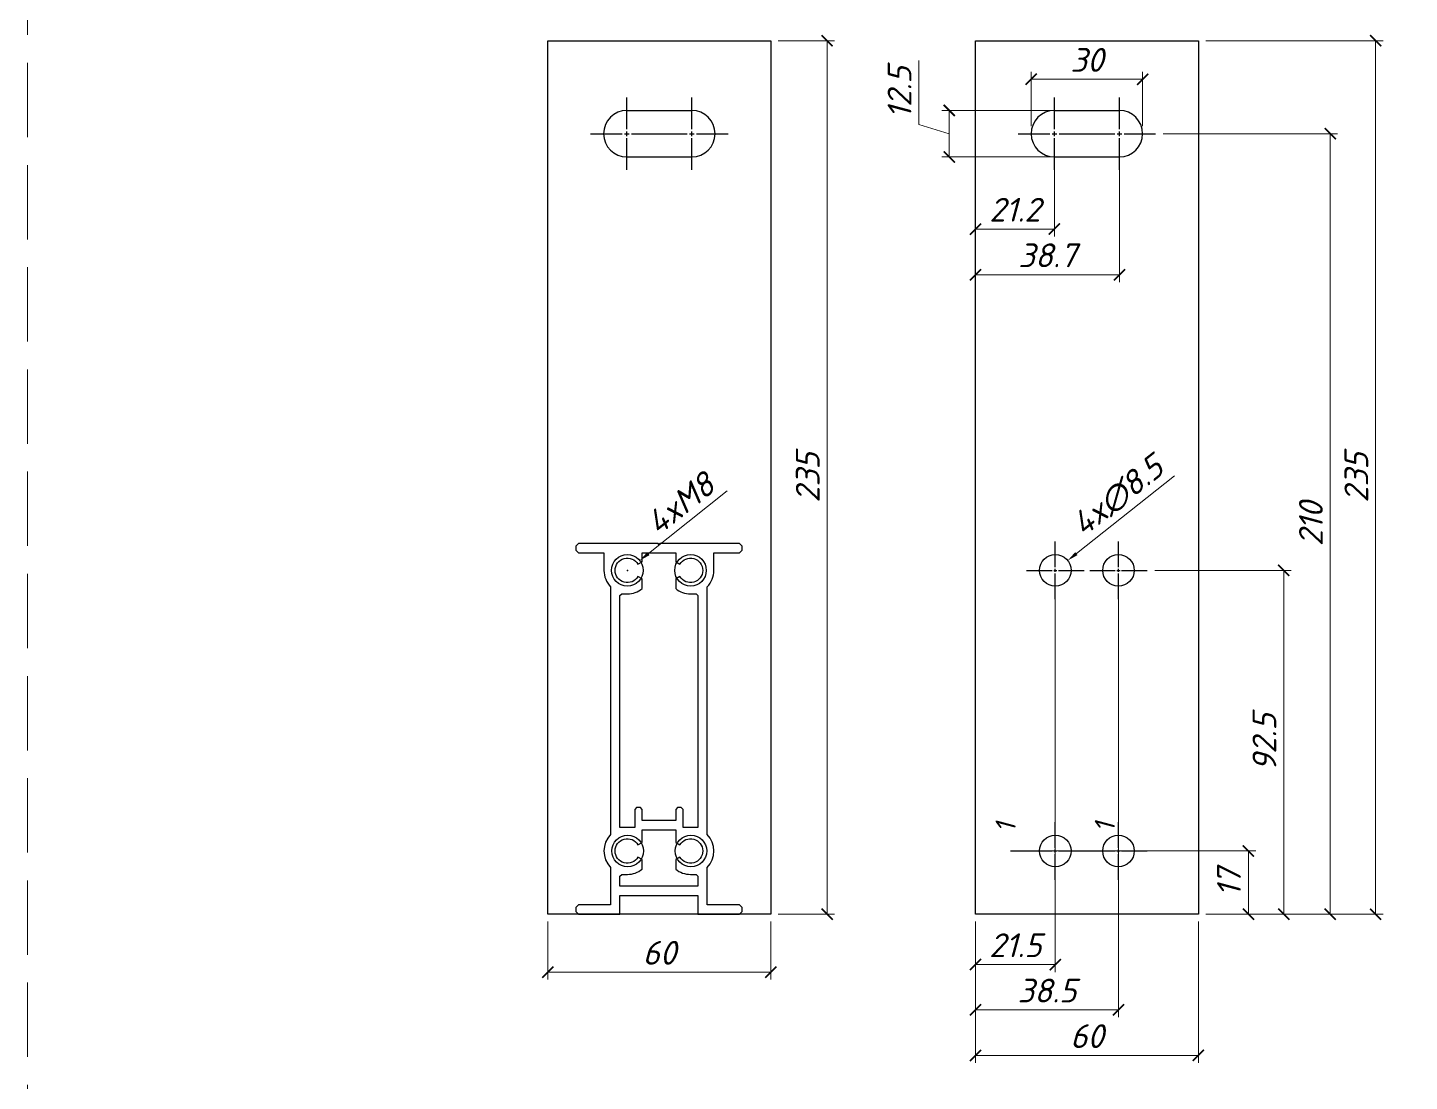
# Model space of a CAD drawing. Header units: millimetres. Extents: x -29692 to 34729, y -8412 to 43293.
# Drawn here: x -11384.3 to -11012.4, y -5376.3 to -5092.7 of the extents above; entities that cross this region are included whole.
import ezdxf
from ezdxf.enums import TextEntityAlignment as Align

# ---------------------------------------------------------------- set-up
doc = ezdxf.new("R2010")
doc.units = ezdxf.units.MM
for name, pattern in [('ACAD_ISO03W100', [30, 12, -18]), ('BROKEN_2', [17.7, 12.5, -2.5, 0.2, -2.5]), ('CENTER2', [28.575, 19.05, -3.175, 3.175, -3.175]), ('CONTINU', [0]), ('JIS_02_4.0', [5.5, 4, -1.5])]:
    doc.linetypes.add(name, pattern=pattern)
doc.layers.get('Defpoints').update_dxf_attribs({"color": 4, "lineweight": 35})
doc.layers.add('_0_003_Размеры', color=132, linetype='Continuous', lineweight=0)
doc.layers.add('_0_004_Текст_01', color=7, linetype='Continuous', lineweight=18)
doc.layers.add('_0_007_Кронштейны_01', color=30, linetype='Continuous')
doc.layers.add('_0_023 _Линия_04', color=96, linetype='JIS_02_4.0', lineweight=9, plot=False)
doc.styles.add('2.5_AM_mm_ISOCPEUR_a', font='isocpeui.ttf', dxfattribs={"height": 2.5})
doc.styles.add('_DZ_3.2', font='isocpeui.ttf', dxfattribs={"height": 3.2})
doc.dimstyles.new('_DZ_3.2', dxfattribs={"dimscale": 0, "dimtxt": 3.2, "dimasz": 1.5, "dimexe": 1, "dimexo": 1, "dimgap": 1, "dimtad": 1, "dimdec": 0, "dimzin": 1, "dimdsep": 46, "dimtxsty": '_DZ_3.2', "dimblk": 'ARCHTICK', "dimcen": 0.09, "dimclrd": 256, "dimclre": 256, "dimclrt": 256, "dimadec": 0, "dimazin": 0, "dimtfac": 1, "dimtdec": 0, "dimtofl": 0, "dimtmove": 1, "dimatfit": 2, "dimfxl": 1, "dimtfill": 1, "dimtfillclr": 256, "dimtolj": 1, "dimlwd": 9, "dimlwe": 5, "dimarcsym": 0})

# ---------------------------------------------------------------- blocks, each defined once
blk = doc.blocks.new('_ArchTick')
at = {"color": 0, "linetype": 'ByBlock', "const_width": 0.15}
blk.add_lwpolyline([(-0.5, -0.5), (0.5, 0.5)], dxfattribs=at)
blk = doc.blocks.new('*D549')
at = {"layer": '_0_003_Размеры', "linetype": 'CONTINU', "lineweight": 5, "transparency": 16777216}
blk.add_line((-11107.67, -5240.78), (-11107.67, -5346.84), dxfattribs=at)
at = {"layer": '_0_003_Размеры', "linetype": 'Continuous', "lineweight": 5, "transparency": 16777216}
blk.add_line((-11129.17, -5333.28), (-11129.17, -5346.84), dxfattribs=at)
at = {"layer": '_0_003_Размеры', "linetype": 'Continuous', "lineweight": 9, "transparency": 16777216}
blk.add_line((-11129.17, -5344.84), (-11107.67, -5344.84), dxfattribs=at)
at = {"layer": 'Defpoints', "color": 0, "transparency": 16777216}
for p in [(-11107.67, -5238.78), (-11129.17, -5331.28), (-11107.67, -5344.84)]:
    blk.add_point(p, dxfattribs=at)
at = {"layer": '_0_003_Размеры', "lineweight": 9, "transparency": 16777216, "xscale": 3, "yscale": 3, "zscale": 3, "rotation": 180}
blk.add_blockref('_ArchTick', (-11129.17, -5344.84), dxfattribs=at)
at = {"layer": '_0_003_Размеры', "lineweight": 9, "transparency": 16777216, "xscale": 3, "yscale": 3, "zscale": 3}
blk.add_blockref('_ArchTick', (-11107.67, -5344.84), dxfattribs=at)
at = {"layer": '_0_003_Размеры', "transparency": 16777216, "insert": (-11118.42, -5339.64), "char_height": 6.4, "attachment_point": 5, "style": '_DZ_3.2', "bg_fill": 3, "box_fill_scale": 1.1, "bg_fill_color": 256, "bg_fill_true_color": 13158600, "bg_fill_transparency": 0}
blk.add_mtext('\\A1;21.5', dxfattribs=at)
blk = doc.blocks.new('*D550')
at = {"layer": '_0_003_Размеры', "linetype": 'CONTINU', "lineweight": 5, "transparency": 16777216}
blk.add_line((-11090.67, -5240.78), (-11090.67, -5359.03), dxfattribs=at)
at = {"layer": '_0_003_Размеры', "linetype": 'Continuous', "lineweight": 5, "transparency": 16777216}
blk.add_line((-11129.17, -5333.28), (-11129.17, -5359.03), dxfattribs=at)
at = {"layer": '_0_003_Размеры', "linetype": 'Continuous', "lineweight": 9, "transparency": 16777216}
blk.add_line((-11129.17, -5357.03), (-11090.67, -5357.03), dxfattribs=at)
at = {"layer": 'Defpoints', "color": 0, "transparency": 16777216}
for p in [(-11090.67, -5238.78), (-11129.17, -5331.28), (-11090.67, -5357.03)]:
    blk.add_point(p, dxfattribs=at)
at = {"layer": '_0_003_Размеры', "lineweight": 9, "transparency": 16777216, "xscale": 3, "yscale": 3, "zscale": 3, "rotation": 180}
blk.add_blockref('_ArchTick', (-11129.17, -5357.03), dxfattribs=at)
at = {"layer": '_0_003_Размеры', "lineweight": 9, "transparency": 16777216, "xscale": 3, "yscale": 3, "zscale": 3}
blk.add_blockref('_ArchTick', (-11090.67, -5357.03), dxfattribs=at)
at = {"layer": '_0_003_Размеры', "transparency": 16777216, "insert": (-11109.92, -5351.83), "char_height": 6.4, "attachment_point": 5, "style": '_DZ_3.2', "bg_fill": 3, "box_fill_scale": 1.1, "bg_fill_color": 256, "bg_fill_true_color": 13158600, "bg_fill_transparency": 0}
blk.add_mtext('\\A1;38.5', dxfattribs=at)
blk = doc.blocks.new('*D551')
at = {"layer": '_0_003_Размеры', "linetype": 'Continuous', "lineweight": 5, "transparency": 16777216}
blk.add_line((-11129.17, -5333.28), (-11129.17, -5371.29), dxfattribs=at)
at = {"layer": '_0_003_Размеры', "linetype": 'CONTINU', "lineweight": 5, "transparency": 16777216}
blk.add_line((-11069.17, -5333.28), (-11069.17, -5371.29), dxfattribs=at)
at = {"layer": '_0_003_Размеры', "linetype": 'Continuous', "lineweight": 9, "transparency": 16777216}
blk.add_line((-11129.17, -5369.29), (-11069.17, -5369.29), dxfattribs=at)
at = {"layer": 'Defpoints', "color": 0, "transparency": 16777216}
for p in [(-11129.17, -5331.28), (-11069.17, -5331.28), (-11069.17, -5369.29)]:
    blk.add_point(p, dxfattribs=at)
at = {"layer": '_0_003_Размеры', "lineweight": 9, "transparency": 16777216, "xscale": 3, "yscale": 3, "zscale": 3, "rotation": 180}
blk.add_blockref('_ArchTick', (-11129.17, -5369.29), dxfattribs=at)
at = {"layer": '_0_003_Размеры', "lineweight": 9, "transparency": 16777216, "xscale": 3, "yscale": 3, "zscale": 3}
blk.add_blockref('_ArchTick', (-11069.17, -5369.29), dxfattribs=at)
at = {"layer": '_0_003_Размеры', "transparency": 16777216, "insert": (-11099.17, -5364.09), "char_height": 6.4, "attachment_point": 5, "style": '_DZ_3.2', "bg_fill": 3, "box_fill_scale": 1.1, "bg_fill_color": 256, "bg_fill_true_color": 13158600, "bg_fill_transparency": 0}
blk.add_mtext('\\A1;60', dxfattribs=at)
blk = doc.blocks.new('*D552')
at = {"layer": '_0_003_Размеры', "linetype": 'Continuous', "lineweight": 5, "transparency": 16777216}
blk.add_line((-11114.17, -5119.28), (-11114.17, -5104.63), dxfattribs=at)
at = {"layer": '_0_003_Размеры', "linetype": 'Continuous', "lineweight": 9, "transparency": 16777216}
blk.add_line((-11114.17, -5106.63), (-11084.17, -5106.63), dxfattribs=at)
at = {"layer": '_0_003_Размеры', "linetype": 'CONTINU', "lineweight": 5, "transparency": 16777216}
blk.add_line((-11084.17, -5119.28), (-11084.17, -5104.63), dxfattribs=at)
at = {"layer": 'Defpoints', "color": 0, "transparency": 16777216}
for p in [(-11084.17, -5106.63), (-11114.17, -5121.28), (-11084.17, -5121.28)]:
    blk.add_point(p, dxfattribs=at)
at = {"layer": '_0_003_Размеры', "lineweight": 9, "transparency": 16777216, "xscale": 3, "yscale": 3, "zscale": 3, "rotation": 180}
blk.add_blockref('_ArchTick', (-11114.17, -5106.63), dxfattribs=at)
at = {"layer": '_0_003_Размеры', "lineweight": 9, "transparency": 16777216, "xscale": 3, "yscale": 3, "zscale": 3}
blk.add_blockref('_ArchTick', (-11084.17, -5106.63), dxfattribs=at)
at = {"layer": '_0_003_Размеры', "transparency": 16777216, "insert": (-11099.17, -5101.43), "char_height": 6.4, "attachment_point": 5, "style": '_DZ_3.2', "bg_fill": 3, "box_fill_scale": 1.1, "bg_fill_color": 256, "bg_fill_true_color": 13158600, "bg_fill_transparency": 0}
blk.add_mtext('\\A1;30', dxfattribs=at)
blk = doc.blocks.new('*D553')
at = {"layer": '_0_003_Размеры', "linetype": 'Continuous', "lineweight": 9, "transparency": 16777216}
for p, q in [((-11144.41, -5118.82), (-11144.41, -5101.56)), ((-11136.21, -5127.53), (-11136.21, -5115.03)), ((-11136.21, -5121.28), (-11144.41, -5118.82))]:
    blk.add_line(p, q, dxfattribs=at)
at = {"layer": '_0_003_Размеры', "linetype": 'CONTINU', "lineweight": 5, "transparency": 16777216}
blk.add_line((-11095.69, -5115.03), (-11138.21, -5115.03), dxfattribs=at)
at = {"layer": '_0_003_Размеры', "linetype": 'Continuous', "lineweight": 5, "transparency": 16777216}
blk.add_line((-11095.69, -5127.53), (-11138.21, -5127.53), dxfattribs=at)
at = {"layer": 'Defpoints', "color": 0, "transparency": 16777216}
for p in [(-11136.21, -5115.03), (-11093.69, -5115.03), (-11093.69, -5127.53)]:
    blk.add_point(p, dxfattribs=at)
at = {"layer": '_0_003_Размеры', "lineweight": 9, "transparency": 16777216, "xscale": 3, "yscale": 3, "zscale": 3}
for p, rotation in [((-11136.21, -5115.03), 90), ((-11136.21, -5127.53), 270)]:
    blk.add_blockref('_ArchTick', p, dxfattribs=dict(at, rotation=rotation))
at = {"layer": '_0_003_Размеры', "transparency": 16777216, "insert": (-11149.61, -5110.19), "char_height": 6.4, "attachment_point": 5, "rotation": 90, "style": '_DZ_3.2', "bg_fill": 3, "box_fill_scale": 1.1, "bg_fill_color": 256, "bg_fill_true_color": 13158600, "bg_fill_transparency": 0}
blk.add_mtext('\\A1;12.5', dxfattribs=at)
blk = doc.blocks.new('*D554')
at = {"layer": '_0_003_Размеры', "linetype": 'CONTINU', "lineweight": 5, "transparency": 16777216}
blk.add_line((-11113.42, -5314.28), (-11053.68, -5314.28), dxfattribs=at)
at = {"layer": '_0_003_Размеры', "linetype": 'Continuous', "lineweight": 9, "transparency": 16777216}
blk.add_line((-11055.68, -5331.28), (-11055.68, -5314.28), dxfattribs=at)
at = {"layer": '_0_003_Размеры', "linetype": 'Continuous', "lineweight": 5, "transparency": 16777216}
blk.add_line((-11067.17, -5331.28), (-11053.68, -5331.28), dxfattribs=at)
at = {"layer": 'Defpoints', "color": 0, "transparency": 16777216}
for p in [(-11115.42, -5314.28), (-11055.68, -5314.28), (-11069.17, -5331.28)]:
    blk.add_point(p, dxfattribs=at)
at = {"layer": '_0_003_Размеры', "lineweight": 9, "transparency": 16777216, "xscale": 3, "yscale": 3, "zscale": 3}
for p, rotation in [((-11055.68, -5314.28), 90), ((-11055.68, -5331.28), 270)]:
    blk.add_blockref('_ArchTick', p, dxfattribs=dict(at, rotation=rotation))
at = {"layer": '_0_003_Размеры', "transparency": 16777216, "insert": (-11060.92, -5322.78), "char_height": 6.4, "attachment_point": 5, "rotation": 90, "style": '_DZ_3.2', "bg_fill": 3, "box_fill_scale": 1.1, "bg_fill_color": 256, "bg_fill_true_color": 13158600, "bg_fill_transparency": 0}
blk.add_mtext('\\A1;17', dxfattribs=at)
blk = doc.blocks.new('*D555')
at = {"layer": '_0_003_Размеры', "linetype": 'CONTINU', "lineweight": 5, "transparency": 16777216}
blk.add_line((-11080.92, -5238.78), (-11044.19, -5238.78), dxfattribs=at)
at = {"layer": '_0_003_Размеры', "linetype": 'Continuous', "lineweight": 9, "transparency": 16777216}
blk.add_line((-11046.19, -5331.28), (-11046.19, -5238.78), dxfattribs=at)
at = {"layer": '_0_003_Размеры', "linetype": 'Continuous', "lineweight": 5, "transparency": 16777216}
blk.add_line((-11067.17, -5331.28), (-11044.19, -5331.28), dxfattribs=at)
at = {"layer": 'Defpoints', "color": 0, "transparency": 16777216}
for p in [(-11082.92, -5238.78), (-11046.19, -5238.78), (-11069.17, -5331.28)]:
    blk.add_point(p, dxfattribs=at)
at = {"layer": '_0_003_Размеры', "lineweight": 9, "transparency": 16777216, "xscale": 3, "yscale": 3, "zscale": 3}
for p, rotation in [((-11046.19, -5238.78), 90), ((-11046.19, -5331.28), 270)]:
    blk.add_blockref('_ArchTick', p, dxfattribs=dict(at, rotation=rotation))
at = {"layer": '_0_003_Размеры', "transparency": 16777216, "insert": (-11051.39, -5285.03), "char_height": 6.4, "attachment_point": 5, "rotation": 90, "style": '_DZ_3.2', "bg_fill": 3, "box_fill_scale": 1.1, "bg_fill_color": 256, "bg_fill_true_color": 13158600, "bg_fill_transparency": 0}
blk.add_mtext('\\A1;92.5', dxfattribs=at)
blk = doc.blocks.new('*D556')
at = {"layer": '_0_003_Размеры', "linetype": 'CONTINU', "lineweight": 5, "transparency": 16777216}
blk.add_line((-11078.67, -5121.28), (-11031.67, -5121.28), dxfattribs=at)
at = {"layer": '_0_003_Размеры', "linetype": 'Continuous', "lineweight": 9, "transparency": 16777216}
blk.add_line((-11033.67, -5331.28), (-11033.67, -5121.28), dxfattribs=at)
at = {"layer": '_0_003_Размеры', "linetype": 'Continuous', "lineweight": 5, "transparency": 16777216}
blk.add_line((-11067.17, -5331.28), (-11031.67, -5331.28), dxfattribs=at)
at = {"layer": 'Defpoints', "color": 0, "transparency": 16777216}
for p in [(-11080.67, -5121.28), (-11033.67, -5121.28), (-11069.17, -5331.28)]:
    blk.add_point(p, dxfattribs=at)
at = {"layer": '_0_003_Размеры', "lineweight": 9, "transparency": 16777216, "xscale": 3, "yscale": 3, "zscale": 3}
for p, rotation in [((-11033.67, -5121.28), 90), ((-11033.67, -5331.28), 270)]:
    blk.add_blockref('_ArchTick', p, dxfattribs=dict(at, rotation=rotation))
at = {"layer": '_0_003_Размеры', "transparency": 16777216, "insert": (-11038.87, -5226.28), "char_height": 6.4, "attachment_point": 5, "rotation": 90, "style": '_DZ_3.2', "bg_fill": 3, "box_fill_scale": 1.1, "bg_fill_color": 256, "bg_fill_true_color": 13158600, "bg_fill_transparency": 0}
blk.add_mtext('\\A1;210', dxfattribs=at)
blk = doc.blocks.new('*D557')
at = {"layer": '_0_003_Размеры', "linetype": 'CONTINU', "lineweight": 5, "transparency": 16777216}
blk.add_line((-11067.17, -5096.28), (-11019.44, -5096.28), dxfattribs=at)
at = {"layer": '_0_003_Размеры', "linetype": 'Continuous', "lineweight": 9, "transparency": 16777216}
blk.add_line((-11021.44, -5331.28), (-11021.44, -5096.28), dxfattribs=at)
at = {"layer": '_0_003_Размеры', "linetype": 'Continuous', "lineweight": 5, "transparency": 16777216}
blk.add_line((-11067.17, -5331.28), (-11019.44, -5331.28), dxfattribs=at)
at = {"layer": 'Defpoints', "color": 0, "transparency": 16777216}
for p in [(-11069.17, -5096.28), (-11021.44, -5096.28), (-11069.17, -5331.28)]:
    blk.add_point(p, dxfattribs=at)
at = {"layer": '_0_003_Размеры', "lineweight": 9, "transparency": 16777216, "xscale": 3, "yscale": 3, "zscale": 3}
for p, rotation in [((-11021.44, -5096.28), 90), ((-11021.44, -5331.28), 270)]:
    blk.add_blockref('_ArchTick', p, dxfattribs=dict(at, rotation=rotation))
at = {"layer": '_0_003_Размеры', "transparency": 16777216, "insert": (-11026.64, -5213.78), "char_height": 6.4, "attachment_point": 5, "rotation": 90, "style": '_DZ_3.2', "bg_fill": 3, "box_fill_scale": 1.1, "bg_fill_color": 256, "bg_fill_true_color": 13158600, "bg_fill_transparency": 0}
blk.add_mtext('\\A1;235', dxfattribs=at)
blk = doc.blocks.new('*D558')
at = {"layer": '_0_003_Размеры', "linetype": 'Continuous', "lineweight": 9, "transparency": 16777216}
blk.add_line((-11075.63, -5213.3), (-11102, -5234.26), dxfattribs=at)
at = {"layer": '_0_003_Размеры', "lineweight": 5, "transparency": 16777216}
for p, q in [((-11107.85, -5238.78), (-11107.49, -5238.78)), ((-11107.67, -5238.96), (-11107.67, -5238.6))]:
    blk.add_line(p, q, dxfattribs=at)
at = {"layer": '_0_003_Размеры', "transparency": 16777216}
blk.add_solid([(-11102.31, -5233.87), (-11101.69, -5234.66), (-11104.35, -5236.13)], dxfattribs=at)
at = {"layer": 'Defpoints', "color": 0, "transparency": 16777216}
for p in [(-11104.35, -5236.13), (-11111, -5241.42)]:
    blk.add_point(p, dxfattribs=at)
at = {"layer": '_0_003_Размеры', "transparency": 16777216, "insert": (-11090.88, -5218.78), "char_height": 6.4, "attachment_point": 5, "rotation": 38.4939, "style": '_DZ_3.2', "bg_fill": 3, "box_fill_scale": 1.1, "bg_fill_color": 256, "bg_fill_true_color": 13158600, "bg_fill_transparency": 0}
blk.add_mtext('\\A1;4x∅8.5', dxfattribs=at)
blk = doc.blocks.new('*D563')
at = {"layer": '_0_003_Размеры', "linetype": 'Continuous', "lineweight": 5, "transparency": 16777216}
blk.add_line((-11244.27, -5333.28), (-11244.27, -5348.87), dxfattribs=at)
at = {"layer": '_0_003_Размеры', "linetype": 'CONTINU', "lineweight": 5, "transparency": 16777216}
blk.add_line((-11184.27, -5333.28), (-11184.27, -5348.87), dxfattribs=at)
at = {"layer": '_0_003_Размеры', "linetype": 'Continuous', "lineweight": 9, "transparency": 16777216}
blk.add_line((-11244.27, -5346.87), (-11184.27, -5346.87), dxfattribs=at)
at = {"layer": 'Defpoints', "color": 0, "transparency": 16777216}
for p in [(-11244.27, -5331.28), (-11184.27, -5331.28), (-11184.27, -5346.87)]:
    blk.add_point(p, dxfattribs=at)
at = {"layer": '_0_003_Размеры', "lineweight": 9, "transparency": 16777216, "xscale": 3, "yscale": 3, "zscale": 3, "rotation": 180}
blk.add_blockref('_ArchTick', (-11244.27, -5346.87), dxfattribs=at)
at = {"layer": '_0_003_Размеры', "lineweight": 9, "transparency": 16777216, "xscale": 3, "yscale": 3, "zscale": 3}
blk.add_blockref('_ArchTick', (-11184.27, -5346.87), dxfattribs=at)
at = {"layer": '_0_003_Размеры', "transparency": 16777216, "insert": (-11214.27, -5341.67), "char_height": 6.4, "attachment_point": 5, "style": '_DZ_3.2', "bg_fill": 3, "box_fill_scale": 1.1, "bg_fill_color": 256, "bg_fill_true_color": 13158600, "bg_fill_transparency": 0}
blk.add_mtext('\\A1;60', dxfattribs=at)
blk = doc.blocks.new('*D564')
at = {"layer": '_0_003_Размеры', "linetype": 'CONTINU', "lineweight": 5, "transparency": 16777216}
blk.add_line((-11182.27, -5096.28), (-11167.12, -5096.28), dxfattribs=at)
at = {"layer": '_0_003_Размеры', "linetype": 'Continuous', "lineweight": 9, "transparency": 16777216}
blk.add_line((-11169.12, -5331.28), (-11169.12, -5096.28), dxfattribs=at)
at = {"layer": '_0_003_Размеры', "linetype": 'Continuous', "lineweight": 5, "transparency": 16777216}
blk.add_line((-11182.27, -5331.28), (-11167.12, -5331.28), dxfattribs=at)
at = {"layer": 'Defpoints', "color": 0, "transparency": 16777216}
for p in [(-11184.27, -5096.28), (-11169.12, -5096.28), (-11184.27, -5331.28)]:
    blk.add_point(p, dxfattribs=at)
at = {"layer": '_0_003_Размеры', "lineweight": 9, "transparency": 16777216, "xscale": 3, "yscale": 3, "zscale": 3}
for p, rotation in [((-11169.12, -5096.28), 90), ((-11169.12, -5331.28), 270)]:
    blk.add_blockref('_ArchTick', p, dxfattribs=dict(at, rotation=rotation))
at = {"layer": '_0_003_Размеры', "transparency": 16777216, "insert": (-11174.32, -5213.78), "char_height": 6.4, "attachment_point": 5, "rotation": 90, "style": '_DZ_3.2', "bg_fill": 3, "box_fill_scale": 1.1, "bg_fill_color": 256, "bg_fill_true_color": 13158600, "bg_fill_transparency": 0}
blk.add_mtext('\\A1;235', dxfattribs=at)
blk = doc.blocks.new('*U539')
at = {"layer": '_0_007_Кронштейны_01', "color": 0, "linetype": 'CENTER2', "transparency": 16777216}
for p, q in [((0, 1.25), (0, 9.75)), ((-9.75, 0), (-1.25, 0)), ((1.25, 0), (9.75, 0)), ((0, -9.75), (0, -1.25))]:
    blk.add_line(p, q, dxfattribs=at)
at = {"layer": '_0_007_Кронштейны_01', "color": 0, "linetype": 'Continuous', "transparency": 16777216}
for p, q in [((-0.625, 0), (0.625, 0)), ((0, -0.625), (0, 0.625))]:
    blk.add_line(p, q, dxfattribs=at)
blk = doc.blocks.new('*U540')
at = {"layer": '_0_007_Кронштейны_01', "color": 0, "linetype": 'CENTER2', "transparency": 16777216}
for p, q in [((0, 1.25), (0, 9.75)), ((-9.75, 0), (-1.25, 0)), ((1.25, 0), (9.75, 0)), ((0, -9.75), (0, -1.25))]:
    blk.add_line(p, q, dxfattribs=at)
at = {"layer": '_0_007_Кронштейны_01', "color": 0, "linetype": 'Continuous', "transparency": 16777216}
for p, q in [((-0.625, 0), (0.625, 0)), ((0, -0.625), (0, 0.625))]:
    blk.add_line(p, q, dxfattribs=at)
blk = doc.blocks.new('Кроншт K2_B1')
at = {"layer": '_0_007_Кронштейны_01'}
for p, q in [((-8.75, 216.25), (8.75, 216.25)), ((-8.75, 203.75), (8.75, 203.75)), ((-8.75, 203.75), (8.75, 203.75))]:
    blk.add_line(p, q, dxfattribs=at)
blk.add_lwpolyline([(-30, 235), (30, 235), (30, 0), (-30, 0)], close=True, dxfattribs=at)
at = {"layer": '_0_007_Кронштейны_01', "extrusion": (0, 0, -1)}
for points in [[(-22.3, 97.9), (-22.3, 99), (-21.6, 99.7), (-0.15, 99.7), (0.1, 99.45), (0.35, 99.7), (21.8, 99.7), (22.5, 99), (22.5, 97.9), (21.8, 97.2), (14.9, 97.2), (14.9, 92.5, -0.196262), (13.1, 88.09), (13.1, 21.41, -0.408248), (13.1, 12.59), (13.1, 2.5), (21.8, 2.5), (22.5, 1.8), (22.5, 0.7), (21.8, 0), (10.6, 0), (10.6, 5), (-10.4, 5), (-10.4, 0), (-21.6, 0), (-22.3, 0.7), (-22.3, 1.8), (-21.6, 2.5), (-12.9, 2.5), (-12.9, 12.59, -0.408248), (-12.9, 21.41), (-12.9, 88.09, -0.196262), (-14.7, 92.5), (-14.7, 97.2), (-21.6, 97.2), (-22.3, 97.9)], [(4.6, 97.2), (-4.4, 97.2), (-4.4, 94.81), (-5.54, 94.15, 3.732051), (-5.54, 90.85), (-4.4, 90.19), (-4.4, 87.63, -0.173692), (-8.4, 86.2), (-9.9, 86.2), (-10.4, 85.7), (-10.4, 23.3), (-6.4, 23.3), (-6.4, 28.2), (-5.9, 28.7), (-4.9, 28.7), (-4.4, 28.2), (-4.4, 25.2), (4.6, 25.2), (4.6, 28.2), (5.1, 28.7), (6.1, 28.7), (6.6, 28.2), (6.6, 23.3), (10.6, 23.3), (10.6, 85.7), (10.1, 86.2), (8.6, 86.2, -0.173692), (4.6, 87.63), (4.6, 90.19), (5.74, 90.85, 3.732051), (5.74, 94.15), (4.6, 94.81), (4.6, 97.2)], [(11.9, 17, 0.767327), (5.74, 18.65), (4.6, 19.31), (4.6, 22.7), (-4.4, 22.7), (-4.4, 19.31), (-5.54, 18.65, 3.732051), (-5.54, 15.35), (-4.4, 14.69), (-4.4, 12.13, -0.173692), (-8.4, 10.7), (-9.9, 10.7), (-10.4, 10.2), (-10.4, 7.5), (10.6, 7.5), (10.6, 10.2), (10.1, 10.7), (8.6, 10.7, -0.173692), (4.6, 12.13), (4.6, 14.69), (5.74, 15.35, 0.767327), (11.9, 17)]]:
    blk.add_lwpolyline(points, format="xyb", close=True, dxfattribs=at)
at = {"layer": '_0_007_Кронштейны_01'}
for centre in [(-8.6, 92.5), (8.4, 92.5), (-8.5, 17), (8.5, 17)]:
    blk.add_circle(centre, 4.25, dxfattribs=at)
for centre, start, end in [((-8.75, 210), 90, 270), ((8.75, 210), 270, 90)]:
    blk.add_arc(centre, 6.25, start, end, dxfattribs=at)
at = {"layer": '_0_007_Кронштейны_01', "color": 110, "linetype": 'CENTER2'}
for name, p in [('*U539', (-8.75, 210)), ('*U540', (8.75, 210))]:
    blk.add_blockref(name, p, dxfattribs=at)
blk = doc.blocks.new('*D566')
at = {"layer": '_0_003_Размеры', "linetype": 'Continuous', "lineweight": 9, "transparency": 16777216}
blk.add_line((-11195.99, -5217.4), (-11217.2, -5234.26), dxfattribs=at)
at = {"layer": '_0_003_Размеры', "lineweight": 5, "transparency": 16777216}
for p, q in [((-11223.05, -5238.78), (-11222.69, -5238.78)), ((-11222.87, -5238.96), (-11222.87, -5238.6))]:
    blk.add_line(p, q, dxfattribs=at)
at = {"layer": '_0_003_Размеры', "transparency": 16777216}
blk.add_solid([(-11217.51, -5233.87), (-11216.89, -5234.66), (-11219.55, -5236.13)], dxfattribs=at)
at = {"layer": 'Defpoints', "color": 0, "transparency": 16777216}
for p in [(-11219.55, -5236.13), (-11226.2, -5241.42)]:
    blk.add_point(p, dxfattribs=at)
at = {"layer": '_0_003_Размеры', "transparency": 16777216, "insert": (-11208.66, -5220.83), "char_height": 6.4, "attachment_point": 5, "rotation": 38.4939, "style": '_DZ_3.2', "bg_fill": 3, "box_fill_scale": 1.1, "bg_fill_color": 256, "bg_fill_true_color": 13158600, "bg_fill_transparency": 0}
blk.add_mtext('\\A1;4xM8', dxfattribs=at)
blk = doc.blocks.new('*U543')
at = {"layer": '_0_007_Кронштейны_01', "color": 0, "linetype": 'CENTER2', "transparency": 16777216}
for p, q in [((0, 1.25), (0, 9.75)), ((-9.75, 0), (-1.25, 0)), ((1.25, 0), (9.75, 0)), ((0, -9.75), (0, -1.25))]:
    blk.add_line(p, q, dxfattribs=at)
at = {"layer": '_0_007_Кронштейны_01', "color": 0, "linetype": 'Continuous', "transparency": 16777216}
for p, q in [((-0.625, 0), (0.625, 0)), ((0, -0.625), (0, 0.625))]:
    blk.add_line(p, q, dxfattribs=at)
blk = doc.blocks.new('*U544')
at = {"layer": '_0_007_Кронштейны_01', "color": 0, "linetype": 'CENTER2', "transparency": 16777216}
for p, q in [((0, 1.25), (0, 9.75)), ((-9.75, 0), (-1.25, 0)), ((1.25, 0), (9.75, 0)), ((0, -9.75), (0, -1.25))]:
    blk.add_line(p, q, dxfattribs=at)
at = {"layer": '_0_007_Кронштейны_01', "color": 0, "linetype": 'Continuous', "transparency": 16777216}
for p, q in [((-0.625, 0), (0.625, 0)), ((0, -0.625), (0, 0.625))]:
    blk.add_line(p, q, dxfattribs=at)
blk = doc.blocks.new('*U545')
at = {"layer": '_0_007_Кронштейны_01', "color": 0, "linetype": 'CENTER2', "transparency": 16777216}
for p, q in [((0, 0.85), (0, 7.75)), ((-7.75, 0), (-0.85, 0)), ((0.85, 0), (7.75, 0)), ((0, -7.75), (0, -0.85))]:
    blk.add_line(p, q, dxfattribs=at)
at = {"layer": '_0_007_Кронштейны_01', "color": 0, "linetype": 'Continuous', "transparency": 16777216}
for p, q in [((-0.425, 0), (0.425, 0)), ((0, -0.425), (0, 0.425))]:
    blk.add_line(p, q, dxfattribs=at)
blk = doc.blocks.new('*U546')
at = {"layer": '_0_007_Кронштейны_01', "color": 0, "linetype": 'CENTER2', "transparency": 16777216}
for p, q in [((0, 0.85), (0, 7.75)), ((-7.75, 0), (-0.85, 0)), ((0.85, 0), (7.75, 0)), ((0, -7.75), (0, -0.85))]:
    blk.add_line(p, q, dxfattribs=at)
at = {"layer": '_0_007_Кронштейны_01', "color": 0, "linetype": 'Continuous', "transparency": 16777216}
for p, q in [((-0.425, 0), (0.425, 0)), ((0, -0.425), (0, 0.425))]:
    blk.add_line(p, q, dxfattribs=at)
blk = doc.blocks.new('*U541')
at = {"layer": '_0_007_Кронштейны_01', "color": 0, "linetype": 'CENTER2', "transparency": 16777216}
for p, q in [((0, 0.85), (0, 7.75)), ((-7.75, 0), (-0.85, 0)), ((0.85, 0), (7.75, 0)), ((0, -7.75), (0, -0.85))]:
    blk.add_line(p, q, dxfattribs=at)
at = {"layer": '_0_007_Кронштейны_01', "color": 0, "linetype": 'Continuous', "transparency": 16777216}
for p, q in [((-0.425, 0), (0.425, 0)), ((0, -0.425), (0, 0.425))]:
    blk.add_line(p, q, dxfattribs=at)
blk = doc.blocks.new('*U542')
at = {"layer": '_0_007_Кронштейны_01', "color": 0, "linetype": 'CENTER2', "transparency": 16777216}
for p, q in [((0, 0.85), (0, 7.75)), ((-7.75, 0), (-0.85, 0)), ((0.85, 0), (7.75, 0)), ((0, -7.75), (0, -0.85))]:
    blk.add_line(p, q, dxfattribs=at)
at = {"layer": '_0_007_Кронштейны_01', "color": 0, "linetype": 'Continuous', "transparency": 16777216}
for p, q in [((-0.425, 0), (0.425, 0)), ((0, -0.425), (0, 0.425))]:
    blk.add_line(p, q, dxfattribs=at)
blk = doc.blocks.new('Кроншт K2_П1')
at = {"layer": '_0_007_Кронштейны_01'}
for p, q in [((-8.75, 216.25), (8.75, 216.25)), ((-8.75, 203.75), (8.75, 203.75)), ((-8.75, 203.75), (8.75, 203.75))]:
    blk.add_line(p, q, dxfattribs=at)
blk.add_lwpolyline([(-30, 235), (30, 235), (30, 0), (-30, 0)], close=True, dxfattribs=at)
for centre in [(-8.5, 92.5), (8.5, 92.5), (-8.5, 17), (8.5, 17)]:
    blk.add_circle(centre, 4.25, dxfattribs=at)
for centre, start, end in [((-8.75, 210), 90, 270), ((8.75, 210), 270, 90)]:
    blk.add_arc(centre, 6.25, start, end, dxfattribs=at)
at = {"layer": '_0_007_Кронштейны_01', "color": 110, "linetype": 'CENTER2'}
for name, p in [('*U543', (-8.75, 210)), ('*U544', (8.75, 210)), ('*U546', (-8.5, 92.5)), ('*U545', (8.5, 92.5)), ('*U542', (-8.5, 17)), ('*U541', (8.5, 17))]:
    blk.add_blockref(name, p, dxfattribs=at)
blk = doc.blocks.new('*D567')
at = {"layer": '_0_003_Размеры', "linetype": 'Continuous', "lineweight": 5, "transparency": 16777216}
blk.add_line((-11129.17, -5105.29), (-11129.17, -5161.24), dxfattribs=at)
at = {"layer": '_0_003_Размеры', "linetype": 'CONTINU', "lineweight": 5, "transparency": 16777216}
blk.add_line((-11090.42, -5123.28), (-11090.42, -5161.24), dxfattribs=at)
at = {"layer": '_0_003_Размеры', "linetype": 'Continuous', "lineweight": 9, "transparency": 16777216}
blk.add_line((-11129.17, -5159.24), (-11090.42, -5159.24), dxfattribs=at)
at = {"layer": 'Defpoints', "color": 0, "transparency": 16777216}
for p in [(-11129.17, -5103.29), (-11090.42, -5121.28), (-11090.42, -5159.24)]:
    blk.add_point(p, dxfattribs=at)
at = {"layer": '_0_003_Размеры', "lineweight": 9, "transparency": 16777216, "xscale": 3, "yscale": 3, "zscale": 3, "rotation": 180}
blk.add_blockref('_ArchTick', (-11129.17, -5159.24), dxfattribs=at)
at = {"layer": '_0_003_Размеры', "lineweight": 9, "transparency": 16777216, "xscale": 3, "yscale": 3, "zscale": 3}
blk.add_blockref('_ArchTick', (-11090.42, -5159.24), dxfattribs=at)
at = {"layer": '_0_003_Размеры', "transparency": 16777216, "insert": (-11109.8, -5154), "char_height": 6.4, "attachment_point": 5, "style": '_DZ_3.2', "bg_fill": 3, "box_fill_scale": 1.1, "bg_fill_color": 256, "bg_fill_true_color": 13158600, "bg_fill_transparency": 0}
blk.add_mtext('\\A1;38.7', dxfattribs=at)
blk = doc.blocks.new('*U547')
at = {"layer": '_0_004_Текст_01', "linetype": 'BROKEN_2', "ltscale": 0.2}
blk.add_line((0, 0), (0, -9.18), dxfattribs=at)
at = {"layer": '_0_004_Текст_01', "ltscale": 0.5}
for points in [[(0, 0, 0, 1, 0), (1.78, 0, 0, 0, 0), (4, 0, 0, 0, 0)], [(0, -9.18, 0, 1, 0), (1.78, -9.18, 0, 0, 0), (4, -9.18, 0, 0, 0)]]:
    blk.add_lwpolyline(points, format="xyseb", dxfattribs=at)
at = {"layer": '_0_004_Текст_01', "ltscale": 0.5, "const_width": 0.15}
for points in [[(0, 1), (0, -1)], [(0, -8.18), (0, -10.18)]]:
    blk.add_lwpolyline(points, dxfattribs=at)
at = {"layer": '_0_004_Текст_01', "ltscale": 0.5, "style": '2.5_AM_mm_ISOCPEUR_a'}
for tag, p in [('GRIEZ2', (2.89, 1.6)), ('GRIEZ', (2.93, -10.76))]:
    blk.add_attdef(tag, text='', height=2.5, dxfattribs=at).set_placement(p, align=Align.MIDDLE_CENTER)
blk = doc.blocks.new('*D573')
at = {"layer": '_0_003_Размеры', "linetype": 'Continuous', "lineweight": 5, "transparency": 16777216}
blk.add_line((-11129.17, -5105.29), (-11129.17, -5148.94), dxfattribs=at)
at = {"layer": '_0_003_Размеры', "linetype": 'CONTINU', "lineweight": 5, "transparency": 16777216}
blk.add_line((-11107.92, -5123.28), (-11107.92, -5148.94), dxfattribs=at)
at = {"layer": '_0_003_Размеры', "linetype": 'Continuous', "lineweight": 9, "transparency": 16777216}
blk.add_line((-11129.17, -5146.94), (-11107.92, -5146.94), dxfattribs=at)
at = {"layer": 'Defpoints', "color": 0, "transparency": 16777216}
for p in [(-11129.17, -5103.29), (-11107.92, -5121.28), (-11107.92, -5146.94)]:
    blk.add_point(p, dxfattribs=at)
at = {"layer": '_0_003_Размеры', "lineweight": 9, "transparency": 16777216, "xscale": 3, "yscale": 3, "zscale": 3, "rotation": 180}
blk.add_blockref('_ArchTick', (-11129.17, -5146.94), dxfattribs=at)
at = {"layer": '_0_003_Размеры', "lineweight": 9, "transparency": 16777216, "xscale": 3, "yscale": 3, "zscale": 3}
blk.add_blockref('_ArchTick', (-11107.92, -5146.94), dxfattribs=at)
at = {"layer": '_0_003_Размеры', "transparency": 16777216, "insert": (-11118.55, -5141.74), "char_height": 6.4, "attachment_point": 5, "style": '_DZ_3.2', "bg_fill": 3, "box_fill_scale": 1.1, "bg_fill_color": 256, "bg_fill_true_color": 13158600, "bg_fill_transparency": 0}
blk.add_mtext('\\A1;21.2', dxfattribs=at)

msp = doc.modelspace()

# ---------------------------------------------------------------- linework, layer by layer
at = {"layer": '_0_023 _Линия_04', "ltscale": 5, "transparency": 33554687}
msp.add_lwpolyline([(-11384.319, 2250), (-8884.319, 2250), (-8884.319, -5589.706), (-11384.319, -5589.706)], close=True, dxfattribs=at)

# ---------------------------------------------------------------- next in the draw order: dimensions: what is measured, and where the dimension line sits
at = {"layer": '_0_003_Размеры'}
for base, p1, p2, picture, middle in [((-11084.172, -5106.625), (-11114.172, -5121.277), (-11084.172, -5121.277), '*D552', (-11099.172, -5101.425)), ((-11184.273, -5346.875), (-11244.273, -5331.277), (-11184.273, -5331.277), '*D563', (-11214.273, -5341.675))]:
    dim = msp.add_linear_dim(base=base, p1=p1, p2=p2, dimstyle='_DZ_3.2', dxfattribs=at)
    dim.commit()
    dim.dimension.update_dxf_attribs({"geometry": picture, "text_midpoint": middle})
dim = msp.add_linear_dim(base=(-11107.672, -5344.842), p1=(-11129.172, -5331.277), p2=(-11107.672, -5238.777), dimstyle='_DZ_3.2', override={"dimdec": 1}, dxfattribs=at)
dim.commit()
dim.dimension.update_dxf_attribs({"geometry": '*D549', "text_midpoint": (-11118.422, -5339.642)})

# ---------------------------------------------------------------- next in the draw order: dimensions: what is measured, and where the dimension line sits
dim = msp.add_linear_dim(base=(-11169.12, -5096.277), p1=(-11184.273, -5331.277), p2=(-11184.273, -5096.277), angle=90, dimstyle='_DZ_3.2', dxfattribs=at)
dim.commit()
dim.dimension.update_dxf_attribs({"geometry": '*D564', "text_midpoint": (-11174.32, -5213.777)})
dim = msp.add_linear_dim(base=(-11136.211, -5115.027), p1=(-11093.69, -5127.527), p2=(-11093.69, -5115.027), angle=90, dimstyle='_DZ_3.2', override={"dimdec": 1}, dxfattribs=at)
dim.commit()
dim.dimension.update_dxf_attribs({"geometry": '*D553', "text_midpoint": (-11149.611, -5116.817)})
dim = msp.add_linear_dim(base=(-11090.672, -5357.03), p1=(-11129.172, -5331.277), p2=(-11090.672, -5238.777), dimstyle='_DZ_3.2', override={"dimdec": 1}, dxfattribs=at)
dim.commit()
dim.dimension.update_dxf_attribs({"geometry": '*D550', "text_midpoint": (-11109.922, -5351.83)})

# ---------------------------------------------------------------- next in the draw order: block references
at = {"layer": '_0_007_Кронштейны_01'}
msp.add_blockref('Кроншт K2_B1', (-11214.273, -5331.277), dxfattribs=at)

# ---------------------------------------------------------------- next in the draw order: dimensions: what is measured, and where the dimension line sits
at = {"layer": '_0_003_Размеры'}
dim = msp.add_linear_dim(base=(-11069.172, -5369.29), p1=(-11129.172, -5331.277), p2=(-11069.172, -5331.277), dimstyle='_DZ_3.2', dxfattribs=at)
dim.commit()
dim.dimension.update_dxf_attribs({"geometry": '*D551', "text_midpoint": (-11099.172, -5364.09)})

# ---------------------------------------------------------------- next in the draw order: dimensions: what is measured, and where the dimension line sits
dim = msp.add_diameter_dim_2p(p1=(-11226.2, -5241.423), p2=(-11219.547, -5236.132), text='4xM8', dimstyle='_DZ_3.2', override={"dimdec": 1, "dimsah": 1}, dxfattribs=at)
dim.commit()
dim.dimension.update_dxf_attribs({"geometry": '*D566', "text_midpoint": (-11208.656, -5220.827)})
dim = msp.add_linear_dim(base=(-11055.677, -5314.277), p1=(-11069.172, -5331.277), p2=(-11115.422, -5314.277), angle=90, dimstyle='_DZ_3.2', dxfattribs=at)
dim.commit()
dim.dimension.update_dxf_attribs({"geometry": '*D554', "text_midpoint": (-11060.918, -5322.777)})

# ---------------------------------------------------------------- next in the draw order: block references
at = {"layer": '_0_004_Текст_01', "linetype": 'ACAD_ISO03W100', "lineweight": 15, "xscale": 2.159999999999999, "yscale": 2.159999999999999, "zscale": 2.159999999999999, "rotation": 90}
msp.add_blockref('*U547', (-11117.588, -5314.277), dxfattribs=at).add_auto_attribs({'GRIEZ': '1', 'GRIEZ2': '1'})

# ---------------------------------------------------------------- next in the draw order: dimensions: what is measured, and where the dimension line sits
at = {"layer": '_0_003_Размеры'}
dim = msp.add_linear_dim(base=(-11046.195, -5238.777), p1=(-11069.172, -5331.277), p2=(-11082.922, -5238.777), angle=90, dimstyle='_DZ_3.2', override={"dimdec": 1}, dxfattribs=at)
dim.commit()
dim.dimension.update_dxf_attribs({"geometry": '*D555', "text_midpoint": (-11051.395, -5285.027)})

# ---------------------------------------------------------------- next in the draw order: dimensions: what is measured, and where the dimension line sits
dim = msp.add_linear_dim(base=(-11033.671, -5121.277), p1=(-11069.172, -5331.277), p2=(-11080.672, -5121.277), angle=90, dimstyle='_DZ_3.2', dxfattribs=at)
dim.commit()
dim.dimension.update_dxf_attribs({"geometry": '*D556', "text_midpoint": (-11038.871, -5226.277)})

# ---------------------------------------------------------------- next in the draw order: dimensions: what is measured, and where the dimension line sits
dim = msp.add_linear_dim(base=(-11021.441, -5096.277), p1=(-11069.172, -5331.277), p2=(-11069.172, -5096.277), angle=90, dimstyle='_DZ_3.2', dxfattribs=at)
dim.commit()
dim.dimension.update_dxf_attribs({"geometry": '*D557', "text_midpoint": (-11026.641, -5213.777)})
dim = msp.add_diameter_dim_2p(p1=(-11110.998, -5241.423), p2=(-11104.345, -5236.132), text='4x<>', dimstyle='_DZ_3.2', override={"dimdec": 1, "dimsah": 1}, dxfattribs=at)
dim.commit()
dim.dimension.update_dxf_attribs({"geometry": '*D558', "text_midpoint": (-11090.877, -5218.778)})

# ---------------------------------------------------------------- next in the draw order: block references
at = {"layer": '_0_007_Кронштейны_01'}
msp.add_blockref('Кроншт K2_П1', (-11099.172, -5331.277), dxfattribs=at)

# ---------------------------------------------------------------- next in the draw order: dimensions: what is measured, and where the dimension line sits
at = {"layer": '_0_003_Размеры'}
dim = msp.add_linear_dim(base=(-11090.4219, -5159.2376), p1=(-11129.1718, -5103.2922), p2=(-11090.4219, -5121.2773), dimstyle='_DZ_3.2', override={"dimdec": 1}, dxfattribs=at)
dim.commit()
dim.dimension.update_dxf_attribs({"geometry": '*D567', "text_midpoint": (-11109.7968, -5153.9963)})

# ---------------------------------------------------------------- next in the draw order: dimensions: what is measured, and where the dimension line sits
dim = msp.add_linear_dim(base=(-11107.9219, -5146.9439), p1=(-11129.1718, -5103.2922), p2=(-11107.9219, -5121.2773), dimstyle='_DZ_3.2', override={"dimdec": 1}, dxfattribs=at)
dim.commit()
dim.dimension.update_dxf_attribs({"geometry": '*D573', "text_midpoint": (-11118.5468, -5141.7439)})

doc.saveas('drawing.dxf')
